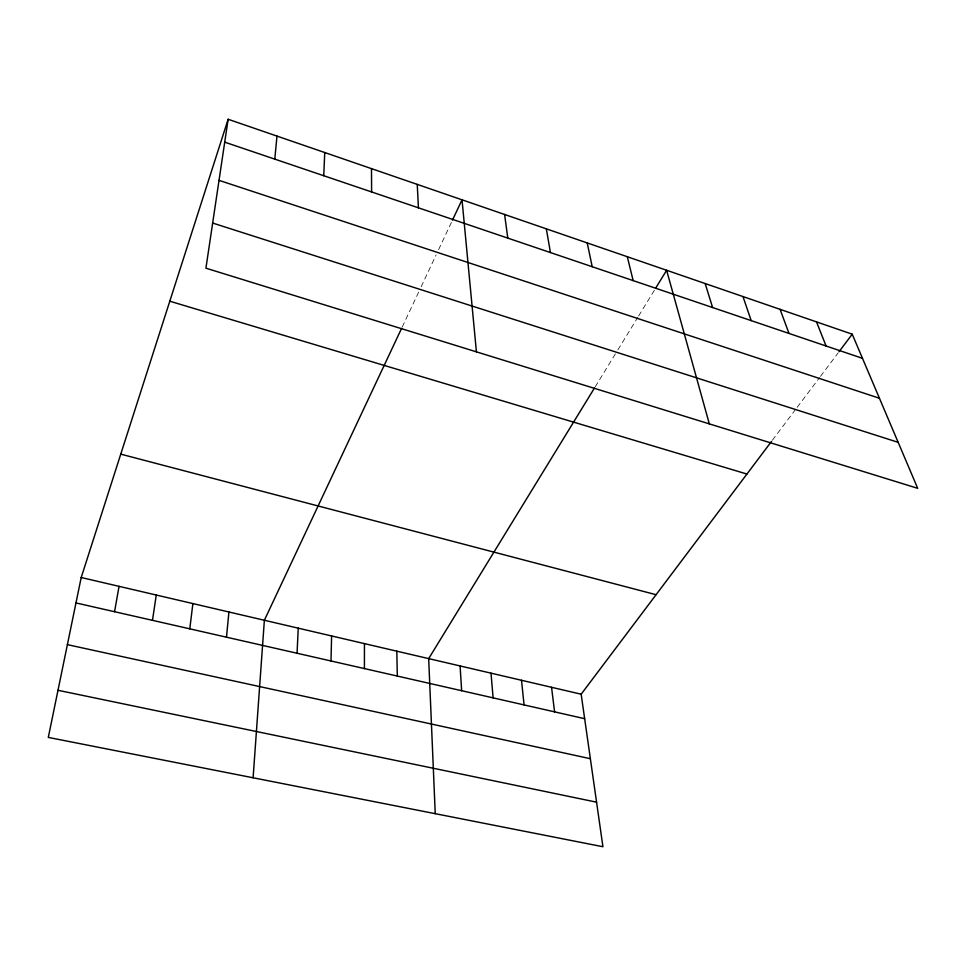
<?xml version="1.0" encoding="UTF-8"?>
<svg xmlns="http://www.w3.org/2000/svg" width="966" height="966" viewBox="0 0 966 966"><rect width="100%" height="100%" fill="white"/><g stroke="black" fill="none" stroke-linecap="round" stroke-linejoin="round"><path stroke-width="0.72" stroke-dasharray="4.83 3.62" d="M402.218 327.039L419.268 290.79M421.164 286.757L436.089 254.988M438.576 249.699L451.871 221.431M595.213 386.823L617.093 351.093M617.878 349.825L637.826 317.283M638.586 316.027L654.924 289.377M772.377 440.242L795.404 409.656M797.179 407.302L819.579 377.549M820.472 376.366L838.138 352.892"/><path stroke-width="1.45" d="M364.411 668.581L364.448 643.622M331 660.973L331.604 635.954M323.743 175.715L324.745 152.531M297.057 653.245L298.24 628.166M253.104 777.787L264.37 620.269L401.59 328.368M274.791 159.124L276.976 136.085M226.479 637.186L228.918 611.985M189.783 628.83L192.886 603.581M228.133 119.265L205.927 268.186L917.7 488.325L852.229 334.188L228.133 119.265L81.204 577.511L48.3 737.408L602.929 846.735L581.158 694.204L771.496 441.414M152.483 620.341L156.275 595.032M114.556 611.707L119.047 586.35M452.499 220.079L462.026 199.817L476.419 351.841M594.44 388.078L428.675 658.619L435.243 813.686M655.697 288.097L666.625 270.275L709.322 423.869M839.019 351.721L852.229 334.188M57.996 690.292L596.577 802.178M67.391 644.648L590.371 758.708M75.976 602.929L584.659 718.704M81.204 577.511L581.158 694.204M120.762 454.141L656.071 594.706M169.799 301.211L746.923 474.04M212.653 223.049L898.163 442.343M219.016 180.352L879.434 398.258M224.716 142.159L862.481 358.338M816.499 321.883L826.087 345.997M780.093 309.349L788.993 333.427M742.987 296.574L751.174 320.603M705.168 283.545L712.606 307.538M627.308 256.739L633.153 280.599M587.219 242.925L592.218 266.725M546.333 228.845L550.439 252.561M504.602 214.476L507.79 238.107M551.55 687.297L554.581 711.857M521.507 680.281L524.067 704.914M491.018 673.169L493.095 697.863M460.082 665.948L461.651 690.714M417.24 184.385L418.435 207.823M396.809 651.181L397.316 676.067M371.487 168.627L371.608 191.944"/></g></svg>
